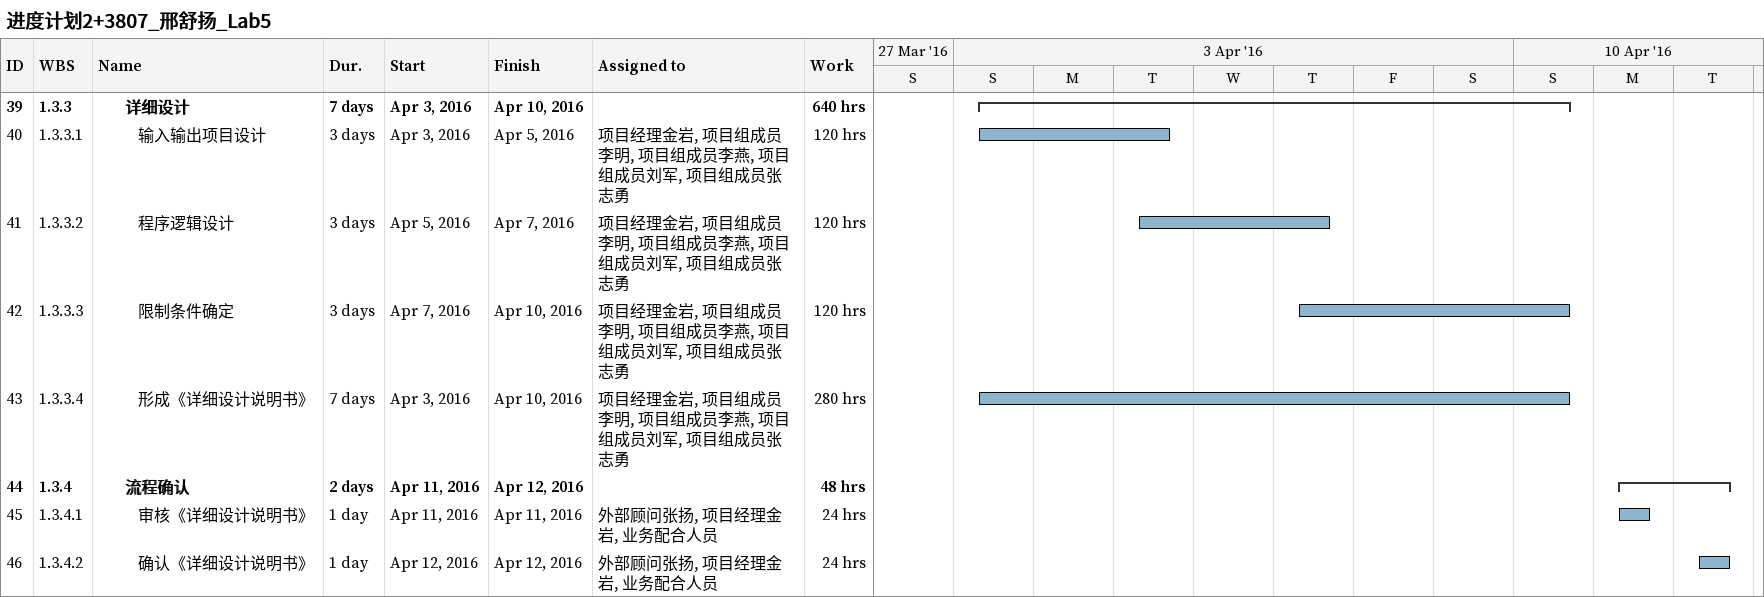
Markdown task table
进度计划2+3807_邢舒扬_Lab5

| ID | WBS | Task | Duration | Start | Finish | Resources | Work (h) |
|---|---|---|---|---|---|---|---|
| 39 | 1.3.3 | **详细设计** | 7d | 2016-04-03 | 2016-04-10 |  | 640 |
| 40 | 1.3.3.1 | 输入输出项目设计 | 3d | 2016-04-03 | 2016-04-05 | 项目经理金岩, 项目组成员李明, 项目组成员李燕, 项目组成员刘军, 项目组成员张志勇 | 120 |
| 41 | 1.3.3.2 | 程序逻辑设计 | 3d | 2016-04-05 | 2016-04-07 | 项目经理金岩, 项目组成员李明, 项目组成员李燕, 项目组成员刘军, 项目组成员张志勇 | 120 |
| 42 | 1.3.3.3 | 限制条件确定 | 3d | 2016-04-07 | 2016-04-10 | 项目经理金岩, 项目组成员李明, 项目组成员李燕, 项目组成员刘军, 项目组成员张志勇 | 120 |
| 43 | 1.3.3.4 | 形成《详细设计说明书》 | 7d | 2016-04-03 | 2016-04-10 | 项目经理金岩, 项目组成员李明, 项目组成员李燕, 项目组成员刘军, 项目组成员张志勇 | 280 |
| 44 | 1.3.4 | **流程确认** | 2d | 2016-04-11 | 2016-04-12 |  | 48 |
| 45 | 1.3.4.1 | 审核《详细设计说明书》 | 1d | 2016-04-11 | 2016-04-11 | 外部顾问张扬, 项目经理金岩, 业务配合人员 | 24 |
| 46 | 1.3.4.2 | 确认《详细设计说明书》 | 1d | 2016-04-12 | 2016-04-12 | 外部顾问张扬, 项目经理金岩, 业务配合人员 | 24 |
